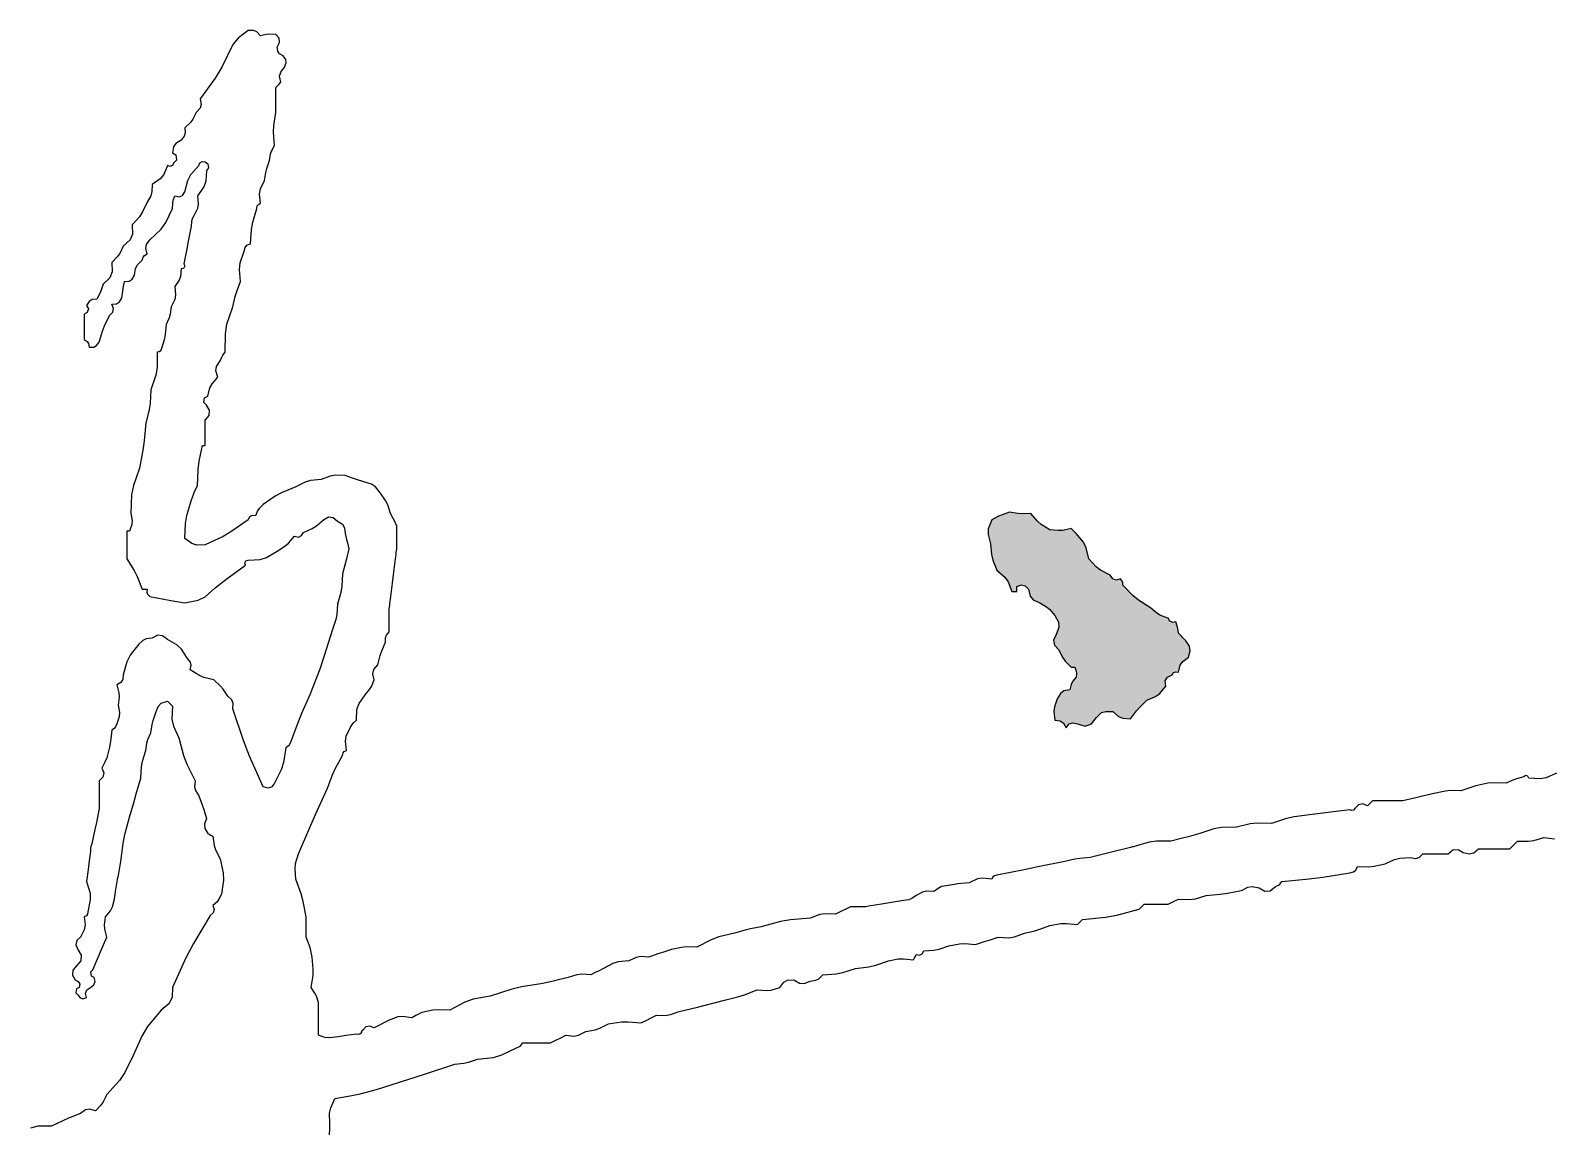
# Model space of a CAD drawing. Header units: millimetres. Extents: x 166235 to 642180, y -176646 to -48310.
# Drawn here: x 270737.4 to 271189.4, y -129066.5 to -128740.3 of the extents above; entities that cross this region are included whole.
import ezdxf

# ---------------------------------------------------------------- set-up
doc = ezdxf.new("R2010")
doc.units = ezdxf.units.MM
doc.header["$LTSCALE"] = 1000

# ---------------------------------------------------------------- blocks, each defined once
blk = doc.blocks.new('NJH')
h = blk.add_hatch(color=256)
h.dxf.hatch_style = 1
h.paths.add_polyline_path([(15.897937, 11.88227), (15.910479, 11.901274), (15.932667, 11.896162), (15.946853, 11.946903), (15.988235, 11.979515), (15.998142, 12.014691), (15.994365, 12.039241), (15.974343, 12.069813), (15.957673, 12.086484), (15.932667, 12.111489), (15.928962, 12.136836), (15.926154, 12.149474), (15.918775, 12.174003), (15.890252, 12.169053), (15.877099, 12.194842), (15.822945, 12.212941), (15.779854, 12.25041), (15.713199, 12.292771), (15.681763, 12.318491), (15.627042, 12.375438), (15.626078, 12.390369), (15.622749, 12.398691), (15.61315, 12.410168), (15.578154, 12.401355), (15.557582, 12.431006), (15.504615, 12.458026), (15.479453, 12.477268), (15.439499, 12.521305), (15.424932, 12.5817), (15.409615, 12.612335), (15.370039, 12.660225), (15.342255, 12.688009), (15.28375, 12.675468), (15.224172, 12.681063), (15.177545, 12.710514), (15.155761, 12.729393), (15.119982, 12.771362), (15.060579, 12.768688), (15.0019, 12.778308), (14.962047, 12.764071), (14.942449, 12.755672), (14.904655, 12.736632), (14.885521, 12.687353), (14.883854, 12.655672), (14.897709, 12.604657), (14.902819, 12.544898), (14.91007, 12.514441), (14.932439, 12.458791), (14.976153, 12.420953), (14.994778, 12.394569), (15.015792, 12.340708), (15.043576, 12.340708), (15.043576, 12.357379), (15.043576, 12.368492), (15.0794, 12.382104), (15.10609, 12.3546), (15.115393, 12.316223), (15.132829, 12.294912), (15.168604, 12.278194), (15.217158, 12.251722), (15.251956, 12.208734), (15.272118, 12.172153), (15.27403, 12.143476), (15.258903, 12.104543), (15.244917, 12.073772), (15.249585, 12.045763), (15.272795, 12.021191), (15.294513, 11.978608), (15.309018, 11.958302), (15.342255, 11.923947), (15.363093, 11.923947), (15.371656, 11.896799), (15.370039, 11.868378), (15.349241, 11.845305), (15.341289, 11.829401), (15.335309, 11.798918), (15.301882, 11.793187), (15.282675, 11.779742), (15.265849, 11.750296), (15.24989, 11.705495), (15.246831, 11.679495), (15.251956, 11.632213), (15.293378, 11.626624), (15.314471, 11.590537), (15.330482, 11.611475), (15.351613, 11.618519), (15.376985, 11.611375), (15.419375, 11.599842), (15.454184, 11.611445), (15.481175, 11.646105), (15.492289, 11.657219), (15.508959, 11.67389), (15.539841, 11.680733), (15.571474, 11.680836), (15.603151, 11.652774), (15.626551, 11.642745), (15.668718, 11.639159), (15.701596, 11.683437), (15.719861, 11.704512), (15.759016, 11.74335), (15.806781, 11.763086), (15.830027, 11.780132), (15.863207, 11.819756), (15.860876, 11.848266), (15.872499, 11.869188)])
for p, q in [((10.769772, 15.405294), (10.752632, 15.389582)), ((10.806499, 15.43169), (10.769772, 15.405294)), ((10.836391, 15.433098), (10.806499, 15.43169)), ((10.855286, 15.42554), (10.836391, 15.433098)), ((10.87596, 15.403906), (10.855286, 15.42554)), ((10.908831, 15.410134), (10.87596, 15.403906)), ((10.925863, 15.411553), (10.908831, 15.410134)), ((10.959312, 15.410852), (10.925863, 15.411553)), ((10.9776, 15.389752), (10.959312, 15.410852)), ((10.723147, 15.355284), (10.661854, 15.229844)), ((10.752632, 15.389582), (10.723147, 15.355284)), ((10.966258, 15.341392), (10.980006, 15.365695)), ((10.970021, 15.317789), (10.966258, 15.341392)), ((10.980006, 15.365695), (10.9776, 15.389752)), ((10.979882, 15.303984), (10.970021, 15.317789)), ((11.000988, 15.292769), (10.979882, 15.303984)), ((11.014805, 15.271744), (11.000988, 15.292769)), ((11.007934, 15.230255), (11.016799, 15.253801)), ((11.016799, 15.253801), (11.014805, 15.271744)), ((10.625159, 15.169156), (10.54255, 15.056605)), ((10.661854, 15.229844), (10.625159, 15.169156)), ((10.980749, 15.180679), (10.98644, 15.20344)), ((10.987096, 15.146903), (10.980749, 15.180679)), ((10.98644, 15.20344), (11.007934, 15.230255)), ((10.959312, 15.119119), (10.970426, 15.130232)), ((10.959312, 15.063551), (10.959312, 15.119119)), ((10.970426, 15.130232), (10.975983, 15.135789)), ((10.975983, 15.135789), (10.987096, 15.146903)), ((10.542048, 15.004488), (10.521712, 14.980198)), ((10.547739, 15.025354), (10.542048, 15.004488)), ((10.54255, 15.056605), (10.547739, 15.025354)), ((10.959312, 15.035766), (10.959312, 15.063551)), ((10.959312, 14.980198), (10.959312, 15.035766)), ((10.489293, 14.925677), (10.459198, 14.896846)), ((10.502461, 14.943235), (10.489293, 14.925677)), ((10.521712, 14.980198), (10.502461, 14.943235)), ((10.947656, 14.87174), (10.949075, 14.908635)), ((10.949075, 14.908635), (10.959312, 14.980198)), ((10.43836, 14.827386), (10.408913, 14.81056)), ((10.455056, 14.851106), (10.43836, 14.827386)), ((10.46008, 14.867852), (10.455056, 14.851106)), ((10.459198, 14.896846), (10.46008, 14.867852)), ((10.952366, 14.799602), (10.947656, 14.87174)), ((10.395469, 14.791353), (10.389738, 14.757925)), ((10.389738, 14.757925), (10.409155, 14.746757)), ((10.408913, 14.81056), (10.395469, 14.791353)), ((10.409155, 14.746757), (10.412755, 14.717962)), ((10.924582, 14.716249), (10.930588, 14.750877)), ((10.930588, 14.750877), (10.936395, 14.768296)), ((10.936395, 14.768296), (10.952366, 14.799602)), ((10.361954, 14.688465), (10.341802, 14.639044)), ((10.375885, 14.683006), (10.361954, 14.688465)), ((10.390361, 14.688797), (10.375885, 14.683006)), ((10.396684, 14.702357), (10.390361, 14.688797)), ((10.412755, 14.717962), (10.396684, 14.702357)), ((10.491995, 14.639103), (10.535604, 14.688465)), ((10.535604, 14.688465), (10.54184, 14.703418)), ((10.54184, 14.703418), (10.554207, 14.710838)), ((10.554207, 14.710838), (10.570335, 14.709303)), ((10.570335, 14.709303), (10.586024, 14.697479)), ((10.577281, 14.660681), (10.573304, 14.601942)), ((10.589032, 14.676425), (10.577281, 14.660681)), ((10.586024, 14.697479), (10.589032, 14.676425)), ((10.896798, 14.605113), (10.903898, 14.650382)), ((10.903898, 14.650382), (10.909543, 14.672965)), ((10.909543, 14.672965), (10.924582, 14.716249)), ((10.278601, 14.584275), (10.277105, 14.543848)), ((10.322393, 14.614784), (10.278601, 14.584275)), ((10.341802, 14.639044), (10.322393, 14.614784)), ((10.459198, 14.542599), (10.474946, 14.606555)), ((10.474946, 14.606555), (10.491995, 14.639103)), ((10.56218, 14.570159), (10.528658, 14.52176)), ((10.573304, 14.601942), (10.56218, 14.570159)), ((10.875421, 14.559138), (10.896798, 14.605113)), ((10.250817, 14.48703), (10.225394, 14.432565)), ((10.270904, 14.522145), (10.250817, 14.48703)), ((10.277105, 14.543848), (10.270904, 14.522145)), ((10.391972, 14.480546), (10.394828, 14.494828)), ((10.394828, 14.494828), (10.40363, 14.52176)), ((10.40363, 14.52176), (10.42665, 14.515963)), ((10.42665, 14.515963), (10.445666, 14.523094)), ((10.445666, 14.523094), (10.459198, 14.542599)), ((10.528658, 14.52176), (10.532508, 14.476695)), ((10.870649, 14.530507), (10.875421, 14.559138)), ((10.87596, 14.480084), (10.870649, 14.530507)), ((10.207962, 14.406417), (10.167465, 14.362002)), ((10.225394, 14.432565), (10.207962, 14.406417)), ((10.354091, 14.374485), (10.389738, 14.4523)), ((10.389738, 14.4523), (10.391972, 14.480546)), ((10.50782, 14.410624), (10.497385, 14.390227)), ((10.527734, 14.451234), (10.50782, 14.410624)), ((10.532508, 14.476695), (10.527734, 14.451234)), ((10.833182, 14.376381), (10.855122, 14.4523)), ((10.855122, 14.4523), (10.857657, 14.465959)), ((10.857657, 14.465959), (10.863557, 14.473826)), ((10.863557, 14.473826), (10.87596, 14.480084)), ((10.167465, 14.362002), (10.169566, 14.310965)), ((10.264709, 14.27865), (10.3272, 14.337137)), ((10.3272, 14.337137), (10.354091, 14.374485)), ((10.493928, 14.355056), (10.477258, 14.271704)), ((10.49432, 14.377964), (10.493928, 14.355056)), ((10.497385, 14.390227), (10.49432, 14.377964)), ((10.820392, 14.257811), (10.826084, 14.336632)), ((10.826084, 14.336632), (10.833182, 14.376381)), ((10.118843, 14.243919), (10.099437, 14.204508)), ((10.156272, 14.278679), (10.118843, 14.243919)), ((10.169566, 14.310965), (10.156272, 14.278679)), ((10.242707, 14.232229), (10.246563, 14.253437)), ((10.250817, 14.202243), (10.242707, 14.232229)), ((10.246563, 14.253437), (10.264709, 14.27865)), ((10.477258, 14.271704), (10.468923, 14.230027)), ((10.785661, 14.216135), (10.79079, 14.237221)), ((10.79079, 14.237221), (10.800577, 14.248964)), ((10.800577, 14.248964), (10.820392, 14.257811)), ((10.086387, 14.185658), (10.056329, 14.153621)), ((10.056329, 14.153621), (10.05843, 14.102584)), ((10.099437, 14.204508), (10.086387, 14.185658)), ((10.197046, 14.140789), (10.223033, 14.167513)), ((10.223033, 14.167513), (10.229222, 14.184193)), ((10.229222, 14.184193), (10.235903, 14.192544)), ((10.235903, 14.192544), (10.250817, 14.202243)), ((10.468923, 14.230027), (10.452252, 14.146675)), ((10.759184, 14.116394), (10.763712, 14.15262)), ((10.763712, 14.15262), (10.785661, 14.216135)), ((10.045136, 14.070299), (10.007706, 14.035539)), ((10.05843, 14.102584), (10.045136, 14.070299)), ((10.167799, 14.061728), (10.181357, 14.084161)), ((10.181357, 14.084161), (10.187144, 14.120985)), ((10.187144, 14.120985), (10.197046, 14.140789)), ((10.434172, 14.0778), (10.42642, 14.056094)), ((10.43836, 14.118891), (10.434172, 14.0778)), ((10.450555, 14.121275), (10.43836, 14.118891)), ((10.457662, 14.135489), (10.450555, 14.121275)), ((10.452252, 14.146675), (10.457662, 14.135489)), ((10.764823, 14.049431), (10.759184, 14.116394)), ((9.989849, 13.984122), (9.972976, 13.952186)), ((9.996911, 14.00107), (9.989849, 13.984122)), ((10.007706, 14.035539), (9.996911, 14.00107)), ((10.111897, 13.959132), (10.116311, 13.995409)), ((10.116311, 13.995409), (10.119095, 14.013505)), ((10.119095, 14.013505), (10.125789, 14.049431)), ((10.125789, 14.049431), (10.151894, 14.051788)), ((10.151894, 14.051788), (10.167799, 14.061728)), ((10.42642, 14.056094), (10.40363, 14.021647)), ((10.40363, 14.021647), (10.40748, 13.976581)), ((10.736549, 13.966956), (10.744941, 13.994929)), ((10.744941, 13.994929), (10.764823, 14.049431)), ((9.930966, 13.939889), (9.917408, 13.917456)), ((9.917408, 13.917456), (9.926853, 13.89957)), ((9.926853, 13.89957), (9.920985, 13.879031)), ((9.946871, 13.949829), (9.930966, 13.939889)), ((9.972976, 13.952186), (9.946871, 13.949829)), ((10.056329, 13.924402), (10.082434, 13.92676)), ((10.065426, 13.900457), (10.056329, 13.924402)), ((10.06082, 13.879727), (10.065426, 13.900457)), ((10.082434, 13.92676), (10.098338, 13.9367)), ((10.098338, 13.9367), (10.111897, 13.959132)), ((10.382792, 13.91051), (10.378283, 13.870308)), ((10.402706, 13.95112), (10.382792, 13.91051)), ((10.40748, 13.976581), (10.402706, 13.95112)), ((10.690365, 13.814553), (10.723147, 13.91051)), ((10.723147, 13.91051), (10.736549, 13.966956)), ((9.920985, 13.879031), (9.903516, 13.868834)), ((9.903516, 13.868834), (9.903516, 13.813266)), ((9.903516, 13.813266), (9.903516, 13.785482)), ((10.015925, 13.805359), (10.042437, 13.861888)), ((10.042437, 13.861888), (10.06082, 13.879727)), ((10.355008, 13.813266), (10.350539, 13.756774)), ((10.372418, 13.849782), (10.355008, 13.813266)), ((10.378283, 13.870308), (10.372418, 13.849782)), ((10.681582, 13.761856), (10.690365, 13.814553)), ((9.903516, 13.785482), (9.903516, 13.729913)), ((9.903516, 13.729913), (9.920628, 13.719493)), ((9.986868, 13.716021), (10.004688, 13.775862)), ((10.004688, 13.775862), (10.015925, 13.805359)), ((10.350539, 13.756774), (10.344827, 13.728211)), ((10.681471, 13.660453), (10.681582, 13.761856)), ((9.920628, 13.719493), (9.928263, 13.708041)), ((9.928263, 13.708041), (9.9313, 13.688237)), ((9.9313, 13.688237), (9.956149, 13.687913)), ((9.956149, 13.687913), (9.972219, 13.695948)), ((9.972219, 13.695948), (9.986868, 13.716021)), ((10.306386, 13.660453), (10.305083, 13.575961)), ((10.316313, 13.661793), (10.306386, 13.660453)), ((10.322168, 13.665697), (10.316313, 13.661793)), ((10.327224, 13.674345), (10.322168, 13.665697)), ((10.344827, 13.728211), (10.327224, 13.674345)), ((10.667552, 13.642902), (10.681471, 13.660453)), ((10.305083, 13.575961), (10.297826, 13.53242)), ((10.629586, 13.556622), (10.633403, 13.581433)), ((10.633403, 13.581433), (10.653687, 13.611831)), ((10.653687, 13.611831), (10.661741, 13.632733)), ((10.661741, 13.632733), (10.667552, 13.642902)), ((10.297826, 13.53242), (10.271655, 13.452072)), ((10.595962, 13.463094), (10.608338, 13.486299)), ((10.608338, 13.486299), (10.639795, 13.521533)), ((10.639795, 13.521533), (10.629586, 13.556622)), ((10.271655, 13.452072), (10.266999, 13.379132)), ((10.563376, 13.3826), (10.566992, 13.407911)), ((10.566992, 13.407911), (10.584227, 13.417342)), ((10.584227, 13.417342), (10.595962, 13.463094)), ((10.261355, 13.342442), (10.243871, 13.271476)), ((10.266999, 13.379132), (10.261355, 13.342442)), ((10.577281, 13.36872), (10.563376, 13.3826)), ((10.570335, 13.285368), (10.592126, 13.310754)), ((10.59457, 13.340077), (10.577281, 13.36872)), ((10.592126, 13.310754), (10.59457, 13.340077)), ((10.243871, 13.271476), (10.234507, 13.170928)), ((10.570335, 13.2298), (10.570335, 13.285368)), ((10.570335, 13.202015), (10.570335, 13.2298)), ((10.234507, 13.170928), (10.227533, 13.120713)), ((10.537315, 13.058911), (10.556442, 13.146447)), ((10.556442, 13.146447), (10.561999, 13.146447)), ((10.561999, 13.146447), (10.564778, 13.146447)), ((10.564778, 13.146447), (10.570335, 13.146447)), ((10.570335, 13.146447), (10.570335, 13.202015)), ((10.227533, 13.120713), (10.209141, 13.021419)), ((10.531667, 13.013725), (10.537315, 13.058911)), ((10.209141, 13.021419), (10.174788, 12.925488)), ((10.528658, 12.924174), (10.531667, 13.013725)), ((11.259496, 12.977439), (11.209369, 12.958904)), ((11.287945, 12.981931), (11.259496, 12.977439)), ((11.341344, 12.979743), (11.287945, 12.981931)), ((11.38302, 12.965851), (11.341344, 12.979743)), ((10.174788, 12.925488), (10.164616, 12.873175)), ((10.505329, 12.875095), (10.51235, 12.891946)), ((10.51235, 12.891946), (10.528658, 12.924174)), ((11.070448, 12.917228), (10.994057, 12.887299)), ((11.121737, 12.944343), (11.070448, 12.917228)), ((11.151625, 12.953309), (11.121737, 12.944343)), ((11.209369, 12.958904), (11.151625, 12.953309)), ((11.403858, 12.958904), (11.38302, 12.965851)), ((11.445534, 12.945012), (11.403858, 12.958904)), ((11.487493, 12.932001), (11.445534, 12.945012)), ((11.508883, 12.917192), (11.487493, 12.932001)), ((11.535832, 12.882498), (11.508883, 12.917192)), ((10.164616, 12.873175), (10.160519, 12.771362)), ((10.47007, 12.759758), (10.493928, 12.840822)), ((10.493928, 12.840822), (10.505329, 12.875095)), ((10.889852, 12.819984), (10.868294, 12.799045)), ((10.956889, 12.867285), (10.889852, 12.819984)), ((10.994057, 12.887299), (10.956889, 12.867285)), ((11.564453, 12.841864), (11.535832, 12.882498)), ((11.576066, 12.818639), (11.564453, 12.841864)), ((11.5914, 12.771362), (11.576066, 12.818639)), ((10.160519, 12.771362), (10.168178, 12.733124)), ((10.168178, 12.733124), (10.166589, 12.710878)), ((10.462921, 12.716861), (10.47007, 12.759758)), ((10.806499, 12.736632), (10.717341, 12.672894)), ((10.814967, 12.753235), (10.806499, 12.736632)), ((10.829812, 12.760657), (10.814967, 12.753235)), ((10.848176, 12.75747), (10.829812, 12.760657)), ((10.859213, 12.785423), (10.848176, 12.75747)), ((10.868294, 12.799045), (10.859213, 12.785423)), ((11.182949, 12.703119), (11.223261, 12.736632)), ((11.223261, 12.736632), (11.249727, 12.752166)), ((11.249727, 12.752166), (11.276436, 12.749738)), ((11.276436, 12.749738), (11.299667, 12.729686)), ((11.299667, 12.729686), (11.326595, 12.711664)), ((11.606135, 12.744015), (11.5914, 12.771362)), ((11.613094, 12.730097), (11.606135, 12.744015)), ((11.626131, 12.701902), (11.613094, 12.730097)), ((14.904655, 12.736632), (14.885521, 12.687353)), ((14.942449, 12.755672), (14.904655, 12.736632)), ((14.962047, 12.764071), (14.942449, 12.755672)), ((15.0019, 12.778308), (14.962047, 12.764071)), ((15.048591, 12.770653), (15.0019, 12.778308)), ((15.072715, 12.769234), (15.048591, 12.770653)), ((15.119982, 12.771362), (15.072715, 12.769234)), ((15.155761, 12.729393), (15.119982, 12.771362)), ((15.177545, 12.710514), (15.155761, 12.729393)), ((10.145238, 12.674117), (10.139681, 12.674117)), ((10.139681, 12.674117), (10.139681, 12.612992)), ((10.148016, 12.674117), (10.145238, 12.674117)), ((10.153573, 12.674117), (10.148016, 12.674117)), ((10.166589, 12.710878), (10.153573, 12.674117)), ((10.459198, 12.632441), (10.462921, 12.716861)), ((10.669362, 12.644671), (10.570335, 12.597711)), ((10.717341, 12.672894), (10.669362, 12.644671)), ((11.029525, 12.60799), (11.063502, 12.646333)), ((11.063502, 12.646333), (11.084102, 12.641495)), ((11.084102, 12.641495), (11.101422, 12.648918)), ((11.101422, 12.648918), (11.112125, 12.667171)), ((11.112125, 12.667171), (11.159913, 12.688722)), ((11.159913, 12.688722), (11.182949, 12.703119)), ((11.326595, 12.711664), (11.338114, 12.692466)), ((11.338114, 12.692466), (11.341344, 12.660225)), ((11.341344, 12.660225), (11.349679, 12.626884)), ((11.626131, 12.65189), (11.626131, 12.701902)), ((11.626131, 12.626884), (11.626131, 12.65189)), ((14.885521, 12.687353), (14.883854, 12.655672)), ((14.883854, 12.655672), (14.897709, 12.604657)), ((15.224172, 12.681063), (15.177545, 12.710514)), ((15.27128, 12.676639), (15.224172, 12.681063)), ((15.295991, 12.678092), (15.27128, 12.676639)), ((15.342255, 12.688009), (15.295991, 12.678092)), ((15.353368, 12.676896), (15.342255, 12.688009)), ((15.358925, 12.671339), (15.353368, 12.676896)), ((15.370039, 12.660225), (15.358925, 12.671339)), ((15.409615, 12.612335), (15.370039, 12.660225)), ((10.139681, 12.612992), (10.139681, 12.58243)), ((10.139681, 12.58243), (10.139681, 12.521305)), ((10.496954, 12.605171), (10.459198, 12.632441)), ((10.523769, 12.596792), (10.496954, 12.605171)), ((10.570335, 12.597711), (10.523769, 12.596792)), ((10.909259, 12.528153), (10.966258, 12.562981)), ((10.966258, 12.562981), (11.009346, 12.590695)), ((11.009346, 12.590695), (11.029525, 12.60799)), ((11.362182, 12.576873), (11.34829, 12.521305)), ((11.349679, 12.626884), (11.353846, 12.610214)), ((11.353846, 12.610214), (11.362182, 12.576873)), ((11.623352, 12.554646), (11.626131, 12.576873)), ((11.626131, 12.576873), (11.626131, 12.626884)), ((14.897709, 12.604657), (14.902819, 12.544898)), ((15.424932, 12.5817), (15.409615, 12.612335)), ((15.439499, 12.521305), (15.424932, 12.5817)), ((10.139681, 12.521305), (10.17875, 12.457809)), ((10.725473, 12.437172), (10.792607, 12.486575)), ((10.788905, 12.498436), (10.794789, 12.510204)), ((10.792607, 12.486575), (10.788905, 12.498436)), ((10.794789, 12.510204), (10.806499, 12.514359)), ((10.806499, 12.514359), (10.873237, 12.51719)), ((10.873237, 12.51719), (10.909259, 12.528153)), ((11.341344, 12.493521), (11.327451, 12.437952)), ((11.34829, 12.521305), (11.341344, 12.493521)), ((11.608071, 12.432396), (11.619185, 12.521305)), ((11.619185, 12.521305), (11.621963, 12.543532)), ((11.621963, 12.543532), (11.623352, 12.554646)), ((14.902819, 12.544898), (14.91007, 12.514441)), ((14.91007, 12.514441), (14.932439, 12.458791)), ((15.479453, 12.477268), (15.439499, 12.521305)), ((15.504615, 12.458026), (15.479453, 12.477268)), ((10.17875, 12.457809), (10.195678, 12.423953)), ((10.195678, 12.423953), (10.223033, 12.3546)), ((10.625903, 12.361546), (10.692127, 12.412162)), ((10.692127, 12.412162), (10.725473, 12.437172)), ((11.327451, 12.437952), (11.323409, 12.370472)), ((11.602514, 12.387941), (11.608071, 12.432396)), ((14.932439, 12.458791), (14.976153, 12.420953)), ((14.976153, 12.420953), (14.994778, 12.394569)), ((14.994778, 12.394569), (15.015792, 12.340708)), ((15.557582, 12.431006), (15.504615, 12.458026)), ((15.571114, 12.411502), (15.557582, 12.431006)), ((15.59013, 12.404371), (15.571114, 12.411502)), ((15.61315, 12.410168), (15.59013, 12.404371)), ((15.622749, 12.398691), (15.61315, 12.410168)), ((15.626078, 12.390369), (15.622749, 12.398691)), ((15.627042, 12.375438), (15.626078, 12.390369)), ((10.223033, 12.3546), (10.234147, 12.3546)), ((10.234147, 12.3546), (10.239704, 12.3546)), ((10.239704, 12.3546), (10.250817, 12.3546)), ((10.250817, 12.3546), (10.248834, 12.33714)), ((10.248834, 12.33714), (10.252647, 12.325702)), ((10.252647, 12.325702), (10.264709, 12.312924)), ((10.264709, 12.312924), (10.34248, 12.298891)), ((10.532336, 12.292647), (10.570457, 12.311707)), ((10.570457, 12.311707), (10.625903, 12.361546)), ((11.317729, 12.336392), (11.299667, 12.271248)), ((11.323409, 12.370472), (11.317729, 12.336392)), ((11.5914, 12.299032), (11.602514, 12.387941)), ((15.015792, 12.340708), (15.026905, 12.340708)), ((15.026905, 12.340708), (15.032462, 12.340708)), ((15.032462, 12.340708), (15.043576, 12.340708)), ((15.043576, 12.368492), (15.067521, 12.37759)), ((15.043576, 12.357379), (15.043576, 12.368492)), ((15.043576, 12.351822), (15.043576, 12.357379)), ((15.043576, 12.340708), (15.043576, 12.351822)), ((15.067521, 12.37759), (15.088251, 12.372983)), ((15.088251, 12.372983), (15.10609, 12.3546)), ((15.10609, 12.3546), (15.115393, 12.316223)), ((15.115393, 12.316223), (15.132829, 12.294912)), ((15.681763, 12.318491), (15.627042, 12.375438)), ((15.713199, 12.292771), (15.681763, 12.318491)), ((10.34248, 12.298891), (10.381378, 12.291945)), ((10.381378, 12.291945), (10.459198, 12.278194)), ((10.459198, 12.278194), (10.532336, 12.292647)), ((11.299667, 12.271248), (11.295199, 12.214756)), ((11.584454, 12.243464), (11.587233, 12.265691)), ((11.584454, 12.193452), (11.584454, 12.243464)), ((11.587233, 12.265691), (11.588622, 12.276805)), ((11.588622, 12.276805), (11.5914, 12.299032)), ((15.132829, 12.294912), (15.168604, 12.278194)), ((15.168604, 12.278194), (15.206709, 12.257419)), ((15.206709, 12.257419), (15.22465, 12.242467)), ((15.22465, 12.242467), (15.251956, 12.208734)), ((15.779854, 12.25041), (15.713199, 12.292771)), ((15.813662, 12.221013), (15.779854, 12.25041)), ((11.289486, 12.186193), (11.271883, 12.132327)), ((11.295199, 12.214756), (11.289486, 12.186193)), ((11.584454, 12.168447), (11.584454, 12.193452)), ((11.584454, 12.118435), (11.584454, 12.168447)), ((15.251956, 12.208734), (15.272118, 12.172153)), ((15.27403, 12.143476), (15.258903, 12.104543)), ((15.272118, 12.172153), (15.27403, 12.143476)), ((15.834609, 12.209043), (15.813662, 12.221013)), ((15.877099, 12.194842), (15.834609, 12.209043)), ((15.885567, 12.178238), (15.877099, 12.194842)), ((15.900412, 12.170816), (15.885567, 12.178238)), ((15.918775, 12.174003), (15.900412, 12.170816)), ((15.926154, 12.149474), (15.918775, 12.174003)), ((15.928962, 12.136836), (15.926154, 12.149474)), ((10.227103, 12.071484), (10.202195, 12.048975)), ((10.245265, 12.079739), (10.227103, 12.071484)), ((10.278601, 12.083705), (10.245265, 12.079739)), ((10.307965, 12.09974), (10.278601, 12.083705)), ((10.335649, 12.097433), (10.307965, 12.09974)), ((10.361954, 12.076759), (10.335649, 12.097433)), ((10.415024, 12.046815), (10.361954, 12.076759)), ((11.271883, 12.132327), (11.226561, 11.986311)), ((11.543868, 12.013989), (11.563616, 12.062867)), ((11.563616, 12.062867), (11.564783, 12.086577)), ((11.564783, 12.086577), (11.569744, 12.099804)), ((11.569744, 12.099804), (11.584454, 12.118435)), ((15.258903, 12.104543), (15.244917, 12.073772)), ((15.244917, 12.073772), (15.249585, 12.045763)), ((15.932667, 12.111489), (15.928962, 12.136836)), ((15.949338, 12.094819), (15.932667, 12.111489)), ((15.957673, 12.086484), (15.949338, 12.094819)), ((15.974343, 12.069813), (15.957673, 12.086484)), ((15.994365, 12.039241), (15.974343, 12.069813)), ((10.156467, 11.990093), (10.138511, 11.954182)), ((10.202195, 12.048975), (10.156467, 11.990093)), ((10.439788, 12.023599), (10.415024, 12.046815)), ((10.47309, 11.972569), (10.439788, 12.023599)), ((10.489264, 11.952705), (10.47309, 11.972569)), ((11.226561, 11.986311), (11.201504, 11.913922)), ((11.52194, 11.937839), (11.535469, 11.98879)), ((11.535469, 11.98879), (11.543868, 12.013989)), ((15.249585, 12.045763), (15.272795, 12.021191)), ((15.272795, 12.021191), (15.294513, 11.978608)), ((15.294513, 11.978608), (15.309018, 11.958302)), ((15.956763, 11.954713), (15.988235, 11.979515)), ((15.988235, 11.979515), (15.998142, 12.014691)), ((15.998142, 12.014691), (15.994365, 12.039241)), ((10.138511, 11.954182), (10.118843, 11.88227)), ((10.486982, 11.910054), (10.493221, 11.934899)), ((10.535448, 11.879528), (10.486982, 11.910054)), ((10.493221, 11.934899), (10.489264, 11.952705)), ((11.201504, 11.913922), (11.146855, 11.771134)), ((11.494755, 11.888262), (11.500446, 11.911023)), ((11.501102, 11.854486), (11.494755, 11.888262)), ((11.500446, 11.911023), (11.52194, 11.937839)), ((15.309018, 11.958302), (15.342255, 11.923947)), ((15.342255, 11.923947), (15.35059, 11.923947)), ((15.35059, 11.923947), (15.354758, 11.923947)), ((15.354758, 11.923947), (15.363093, 11.923947)), ((15.363093, 11.923947), (15.369831, 11.902584)), ((15.369831, 11.902584), (15.371311, 11.890742)), ((15.371311, 11.890742), (15.370039, 11.868378)), ((15.897937, 11.88227), (15.906179, 11.894758)), ((15.906179, 11.894758), (15.918087, 11.899521)), ((15.918087, 11.899521), (15.932667, 11.896162)), ((15.932667, 11.896162), (15.943456, 11.934753)), ((15.943456, 11.934753), (15.956763, 11.954713)), ((10.106642, 11.840099), (10.084113, 11.826702)), ((10.084113, 11.826702), (10.094902, 11.783487)), ((10.116673, 11.856149), (10.106642, 11.840099)), ((10.118843, 11.88227), (10.116673, 11.856149)), ((10.563252, 11.867821), (10.535448, 11.879528)), ((10.618957, 11.854486), (10.563252, 11.867821)), ((10.653671, 11.822337), (10.618957, 11.854486)), ((10.669403, 11.803745), (10.653671, 11.822337)), ((10.695363, 11.764188), (10.669403, 11.803745)), ((11.476747, 11.80115), (11.486919, 11.818588)), ((11.486919, 11.818588), (11.501102, 11.854486)), ((15.341289, 11.829401), (15.335309, 11.798918)), ((15.349241, 11.845305), (15.341289, 11.829401)), ((15.370039, 11.868378), (15.349241, 11.845305)), ((15.830027, 11.780132), (15.863207, 11.819756)), ((15.860876, 11.848266), (15.872499, 11.869188)), ((15.863207, 11.819756), (15.860876, 11.848266)), ((15.872499, 11.869188), (15.897937, 11.88227)), ((10.096384, 11.759788), (10.091059, 11.715566)), ((10.094902, 11.783487), (10.096384, 11.759788)), ((10.310705, 11.70741), (10.328433, 11.725138)), ((10.328433, 11.725138), (10.361954, 11.736404)), ((10.361954, 11.736404), (10.373067, 11.72529)), ((10.373067, 11.72529), (10.378624, 11.719733)), ((10.378624, 11.719733), (10.389738, 11.70862)), ((10.717469, 11.744019), (10.695363, 11.764188)), ((10.725246, 11.724578), (10.717469, 11.744019)), ((10.723147, 11.694728), (10.725246, 11.724578)), ((11.146855, 11.771134), (11.10202, 11.66967)), ((11.406984, 11.691004), (11.418262, 11.723225)), ((11.418262, 11.723225), (11.45248, 11.771134)), ((11.45248, 11.771134), (11.476747, 11.80115)), ((15.265849, 11.750296), (15.24989, 11.705495)), ((15.282675, 11.779742), (15.265849, 11.750296)), ((15.301882, 11.793187), (15.282675, 11.779742)), ((15.335309, 11.798918), (15.301882, 11.793187)), ((15.719861, 11.704512), (15.759016, 11.74335)), ((15.759016, 11.74335), (15.806781, 11.763086)), ((15.806781, 11.763086), (15.830027, 11.780132)), ((10.096108, 11.651385), (10.084113, 11.611375)), ((10.091059, 11.715566), (10.097637, 11.674318)), ((10.097637, 11.674318), (10.096108, 11.651385)), ((10.284401, 11.630605), (10.29944, 11.67389)), ((10.29944, 11.67389), (10.310705, 11.70741)), ((10.389738, 11.70862), (10.387647, 11.637815)), ((10.387647, 11.637815), (10.395305, 11.599523)), ((10.782027, 11.519646), (10.723147, 11.694728)), ((11.10202, 11.66967), (11.081142, 11.618172)), ((11.403858, 11.632213), (11.406984, 11.691004)), ((15.24989, 11.705495), (15.246831, 11.679495)), ((15.246831, 11.679495), (15.251956, 11.632213)), ((15.454184, 11.611445), (15.481175, 11.646105)), ((15.481175, 11.646105), (15.492289, 11.657219)), ((15.492289, 11.657219), (15.497846, 11.662776)), ((15.497846, 11.662776), (15.508959, 11.67389)), ((15.508959, 11.67389), (15.533523, 11.679333)), ((15.533523, 11.679333), (15.546314, 11.680754)), ((15.546314, 11.680754), (15.571474, 11.680836)), ((15.571474, 11.680836), (15.603151, 11.652774)), ((15.603151, 11.652774), (15.626551, 11.642745)), ((15.626551, 11.642745), (15.668718, 11.639159)), ((15.668718, 11.639159), (15.701596, 11.683437)), ((15.701596, 11.683437), (15.719861, 11.704512)), ((10.056329, 11.576645), (10.048037, 11.515074)), ((10.070425, 11.587498), (10.056329, 11.576645)), ((10.076619, 11.59524), (10.070425, 11.587498)), ((10.084113, 11.611375), (10.076619, 11.59524)), ((10.254245, 11.526237), (10.271655, 11.562753)), ((10.271655, 11.562753), (10.278755, 11.608023)), ((10.278755, 11.608023), (10.284401, 11.630605)), ((10.395305, 11.599523), (10.424468, 11.534969)), ((11.081142, 11.618172), (11.042664, 11.514131)), ((11.347751, 11.544563), (11.369128, 11.590537)), ((11.369128, 11.590537), (11.380913, 11.608758)), ((11.380913, 11.608758), (11.388061, 11.617335)), ((11.388061, 11.617335), (11.403858, 11.632213)), ((15.251956, 11.632213), (15.28174, 11.628194)), ((15.28174, 11.628194), (15.299305, 11.616483)), ((15.299305, 11.616483), (15.314471, 11.590537)), ((15.314471, 11.590537), (15.330482, 11.611475)), ((15.330482, 11.611475), (15.351613, 11.618519)), ((15.351613, 11.618519), (15.376985, 11.611375)), ((15.376985, 11.611375), (15.419375, 11.599842)), ((15.419375, 11.599842), (15.454184, 11.611445)), ((10.042457, 11.484382), (10.028544, 11.423833)), ((10.048037, 11.515074), (10.042457, 11.484382)), ((10.243871, 11.465509), (10.24838, 11.505711)), ((10.24838, 11.505711), (10.254245, 11.526237)), ((10.424468, 11.534969), (10.450488, 11.437238)), ((10.815502, 11.433168), (10.782027, 11.519646)), ((11.01488, 11.479401), (11.001851, 11.398731)), ((11.028977, 11.490253), (11.01488, 11.479401)), ((11.035171, 11.497996), (11.028977, 11.490253)), ((11.042664, 11.514131), (11.035171, 11.497996)), ((11.342979, 11.515931), (11.347751, 11.544563)), ((11.34829, 11.465509), (11.342979, 11.515931)), ((10.011874, 11.390492), (10.00076, 11.368264)), ((10.017431, 11.401605), (10.011874, 11.390492)), ((10.028544, 11.423833), (10.017431, 11.401605)), ((10.219804, 11.374712), (10.22552, 11.406154)), ((10.22552, 11.406154), (10.243871, 11.465509)), ((10.450488, 11.437238), (10.468946, 11.388965)), ((10.468946, 11.388965), (10.514766, 11.298804)), ((10.889852, 11.264074), (10.815502, 11.433168)), ((11.001851, 11.398731), (10.98878, 11.358066)), ((11.288907, 11.368123), (11.327451, 11.437725)), ((11.327451, 11.437725), (11.329986, 11.451383)), ((11.329986, 11.451383), (11.335887, 11.459251)), ((11.335887, 11.459251), (11.34829, 11.465509)), ((10.00699, 11.318753), (9.986868, 11.298804)), ((10.00076, 11.368264), (10.011661, 11.342111)), ((10.011661, 11.342111), (10.00699, 11.318753)), ((10.190891, 11.226621), (10.216087, 11.312696)), ((10.216087, 11.312696), (10.219804, 11.374712)), ((10.98878, 11.358066), (10.952366, 11.284912)), ((11.244099, 11.257128), (11.272057, 11.331616)), ((11.272057, 11.331616), (11.288907, 11.368123)), ((17.77616, 11.30217), (17.738634, 11.284912)), ((17.79591, 11.309224), (17.77616, 11.30217)), ((17.835878, 11.319642), (17.79591, 11.309224)), ((17.844767, 11.326869), (17.835878, 11.319642)), ((17.85922, 11.323255), (17.844767, 11.326869)), ((17.863662, 11.312696), (17.85922, 11.323255)), ((17.925677, 11.308962), (17.863662, 11.312696)), ((17.959744, 11.315156), (17.925677, 11.308962)), ((18.016475, 11.34048), (17.959744, 11.315156)), ((9.986868, 11.298804), (9.986868, 11.237679)), ((9.986868, 11.237679), (9.986868, 11.207117)), ((10.178388, 11.183555), (10.190891, 11.226621)), ((10.514766, 11.298804), (10.51231, 11.264525)), ((10.51231, 11.264525), (10.517305, 11.244542)), ((10.517305, 11.244542), (10.535604, 11.215452)), ((10.915224, 11.256931), (10.889852, 11.264074)), ((10.936354, 11.263974), (10.915224, 11.256931)), ((10.952366, 11.284912), (10.936354, 11.263974)), ((11.179017, 11.113178), (11.244099, 11.257128)), ((17.349657, 11.229344), (17.277325, 11.21308)), ((17.404165, 11.241491), (17.349657, 11.229344)), ((17.432743, 11.244349), (17.404165, 11.241491)), ((17.488577, 11.243236), (17.432743, 11.244349)), ((17.521918, 11.25435), (17.488577, 11.243236)), ((17.538588, 11.259906), (17.521918, 11.25435)), ((17.571929, 11.27102), (17.538588, 11.259906)), ((17.637448, 11.28461), (17.571929, 11.27102)), ((17.67177, 11.28747), (17.637448, 11.28461)), ((17.738634, 11.284912), (17.67177, 11.28747)), ((9.986868, 11.145992), (9.970958, 11.068037)), ((9.986868, 11.207117), (9.986868, 11.145992)), ((10.153573, 11.097369), (10.178388, 11.183555)), ((10.535604, 11.215452), (10.553838, 11.165989)), ((10.553838, 11.165989), (10.562189, 11.140934)), ((10.562189, 11.140934), (10.577281, 11.090423)), ((16.877327, 11.139046), (16.788418, 11.127932)), ((16.887921, 11.134687), (16.877327, 11.139046)), ((16.897814, 11.13716), (16.887921, 11.134687)), ((16.905111, 11.145992), (16.897814, 11.13716)), ((16.92506, 11.166113), (16.905111, 11.145992)), ((16.948418, 11.170785), (16.92506, 11.166113)), ((16.974571, 11.159884), (16.948418, 11.170785)), ((16.985685, 11.170997), (16.974571, 11.159884)), ((16.991242, 11.176554), (16.985685, 11.170997)), ((17.002355, 11.187668), (16.991242, 11.176554)), ((17.069037, 11.187668), (17.002355, 11.187668)), ((17.102378, 11.187668), (17.069037, 11.187668)), ((17.16906, 11.187668), (17.102378, 11.187668)), ((17.241204, 11.204744), (17.16906, 11.187668)), ((17.277325, 11.21308), (17.241204, 11.204744)), ((9.970958, 11.068037), (9.962621, 11.029132)), ((10.128342, 11.001462), (10.153573, 11.097369)), ((10.577281, 11.090423), (10.565889, 11.058966)), ((10.565889, 11.058966), (10.567786, 11.036209)), ((11.147061, 11.040929), (11.179017, 11.113178)), ((16.328143, 11.060561), (16.252184, 11.041801)), ((16.368464, 11.064881), (16.328143, 11.060561)), ((16.446673, 11.062639), (16.368464, 11.064881)), ((16.527894, 11.089641), (16.446673, 11.062639)), ((16.570271, 11.099529), (16.527894, 11.089641)), ((16.655054, 11.111261), (16.570271, 11.099529)), ((16.743963, 11.122375), (16.655054, 11.111261)), ((16.788418, 11.127932), (16.743963, 11.122375)), ((9.962621, 11.029132), (9.945192, 10.951503)), ((10.118548, 10.952492), (10.128342, 11.001462)), ((10.567786, 11.036209), (10.584227, 11.007071)), ((10.584227, 11.007071), (10.59534, 11.001514)), ((10.59534, 11.001514), (10.600897, 10.998736)), ((10.600897, 10.998736), (10.612011, 10.993179)), ((10.612011, 10.993179), (10.620211, 10.941104)), ((11.084341, 10.895935), (11.147061, 11.040929)), ((15.812408, 10.966032), (15.771763, 10.960225)), ((15.890991, 10.965395), (15.812408, 10.966032)), ((15.955039, 10.981499), (15.890991, 10.965395)), ((15.986996, 10.989836), (15.955039, 10.981499)), ((16.05075, 11.007071), (15.986996, 10.989836)), ((16.128369, 11.032768), (16.05075, 11.007071)), ((16.170441, 11.040022), (16.128369, 11.032768)), ((16.252184, 11.041801), (16.170441, 11.040022)), ((17.860085, 10.964852), (17.890588, 10.969209)), ((17.890588, 10.969209), (17.947015, 10.986233)), ((17.947015, 10.986233), (18.00492, 10.97855)), ((9.938246, 10.909827), (9.929911, 10.843145)), ((9.938265, 10.926727), (9.938246, 10.909827)), ((9.939728, 10.93551), (9.938265, 10.926727)), ((9.945192, 10.951503), (9.939728, 10.93551)), ((10.104951, 10.854258), (10.118548, 10.952492)), ((10.620211, 10.941104), (10.629002, 10.914731)), ((10.629002, 10.914731), (10.653687, 10.86815)), ((11.068957, 10.84225), (11.084341, 10.895935)), ((15.535354, 10.897324), (15.446445, 10.875097)), ((15.579809, 10.908437), (15.535354, 10.897324)), ((15.668718, 10.930665), (15.579809, 10.908437)), ((15.679832, 10.933443), (15.668718, 10.930665)), ((15.685389, 10.934832), (15.679832, 10.933443)), ((15.696502, 10.937611), (15.685389, 10.934832)), ((15.771763, 10.960225), (15.696502, 10.937611)), ((17.258741, 10.876413), (17.280196, 10.895935)), ((17.280196, 10.895935), (17.335764, 10.895935)), ((17.335764, 10.895935), (17.363549, 10.895935)), ((17.363549, 10.895935), (17.419117, 10.895935)), ((17.419117, 10.895935), (17.444503, 10.917726)), ((17.444503, 10.917726), (17.473826, 10.92017)), ((17.473826, 10.92017), (17.502469, 10.902881)), ((17.502469, 10.902881), (17.535964, 10.895189)), ((17.535964, 10.895189), (17.559886, 10.901169)), ((17.559886, 10.901169), (17.585821, 10.923719)), ((17.585821, 10.923719), (17.655282, 10.923719)), ((17.655282, 10.923719), (17.690012, 10.923719)), ((17.690012, 10.923719), (17.759472, 10.923719)), ((17.759472, 10.923719), (17.776143, 10.940389)), ((17.776143, 10.940389), (17.784478, 10.948724)), ((17.784478, 10.948724), (17.801148, 10.965395)), ((17.801148, 10.965395), (17.860085, 10.964852)), ((9.925743, 10.809804), (9.917408, 10.743122)), ((9.929911, 10.843145), (9.925743, 10.809804)), ((10.093837, 10.787577), (10.104951, 10.854258)), ((10.653687, 10.86815), (10.669185, 10.791864)), ((11.066, 10.812682), (11.068957, 10.84225)), ((11.070448, 10.757014), (11.066, 10.812682)), ((15.082528, 10.808144), (14.932439, 10.777852)), ((15.157546, 10.823426), (15.082528, 10.808144)), ((15.307525, 10.854258), (15.157546, 10.823426)), ((15.36248, 10.865972), (15.307525, 10.854258)), ((15.390472, 10.870171), (15.36248, 10.865972)), ((15.446445, 10.875097), (15.390472, 10.870171)), ((16.898412, 10.796873), (16.910156, 10.80666)), ((16.910156, 10.80666), (16.919003, 10.826474)), ((16.919003, 10.826474), (16.980352, 10.824613)), ((16.980352, 10.824613), (17.011808, 10.827473)), ((17.011808, 10.827473), (17.071815, 10.840366)), ((17.071815, 10.840366), (17.123674, 10.864687)), ((17.123674, 10.864687), (17.153533, 10.872151)), ((17.153533, 10.872151), (17.210736, 10.875097)), ((17.210736, 10.875097), (17.239394, 10.870609)), ((17.239394, 10.870609), (17.258741, 10.876413)), ((9.917408, 10.743122), (9.936085, 10.679049)), ((10.077167, 10.687554), (10.08828, 10.754236)), ((10.08828, 10.754236), (10.093837, 10.787577)), ((10.67065, 10.75086), (10.660633, 10.673662)), ((10.669185, 10.791864), (10.67065, 10.75086)), ((11.099013, 10.675616), (11.070448, 10.757014)), ((14.626814, 10.715338), (14.610144, 10.704224)), ((14.687639, 10.725635), (14.626814, 10.715338)), ((14.718265, 10.729811), (14.687639, 10.725635)), ((14.779627, 10.736176), (14.718265, 10.729811)), ((14.825601, 10.757553), (14.779627, 10.736176)), ((14.854233, 10.762325), (14.825601, 10.757553)), ((14.904655, 10.757014), (14.854233, 10.762325)), ((14.910913, 10.769417), (14.904655, 10.757014)), ((14.91878, 10.775317), (14.910913, 10.769417)), ((14.932439, 10.777852), (14.91878, 10.775317)), ((16.31524, 10.711815), (16.338504, 10.715138)), ((16.338504, 10.715138), (16.377213, 10.708392)), ((16.43926, 10.692662), (16.467511, 10.715338)), ((16.467511, 10.715338), (16.483646, 10.722831)), ((16.483646, 10.722831), (16.491389, 10.729025)), ((16.491389, 10.729025), (16.502241, 10.743122)), ((16.502241, 10.743122), (16.652813, 10.757841)), ((16.652813, 10.757841), (16.727979, 10.767585)), ((16.727979, 10.767585), (16.877327, 10.791744)), ((16.877327, 10.791744), (16.898412, 10.796873)), ((9.937636, 10.641822), (9.924354, 10.576417)), ((9.936085, 10.679049), (9.937636, 10.641822)), ((10.059916, 10.603627), (10.070221, 10.645878)), ((10.070221, 10.645878), (10.072999, 10.662548)), ((10.072999, 10.662548), (10.074388, 10.670883)), ((10.074388, 10.670883), (10.077167, 10.687554)), ((10.635889, 10.631965), (10.612011, 10.611148)), ((10.646334, 10.645394), (10.635889, 10.631965)), ((10.660633, 10.673662), (10.646334, 10.645394)), ((11.110258, 10.633447), (11.099013, 10.675616)), ((11.126017, 10.548633), (11.110258, 10.633447)), ((14.418433, 10.638932), (14.351751, 10.627818)), ((14.448118, 10.642713), (14.418433, 10.638932)), ((14.46379, 10.648982), (14.448118, 10.642713)), ((14.487894, 10.666716), (14.46379, 10.648982)), ((14.523381, 10.684693), (14.487894, 10.666716)), ((14.545401, 10.689411), (14.523381, 10.684693)), ((14.585138, 10.687554), (14.545401, 10.689411)), ((14.601808, 10.698667), (14.585138, 10.687554)), ((14.610144, 10.704224), (14.601808, 10.698667)), ((15.899326, 10.629207), (15.91044, 10.634764)), ((15.91044, 10.634764), (15.932667, 10.645878)), ((15.932667, 10.645878), (15.994335, 10.644199)), ((15.994335, 10.644199), (16.026513, 10.648587)), ((16.026513, 10.648587), (16.08548, 10.666716)), ((16.08548, 10.666716), (16.163802, 10.673144)), ((16.163802, 10.673144), (16.202979, 10.678741)), ((16.202979, 10.678741), (16.279968, 10.6945)), ((16.279968, 10.6945), (16.31524, 10.711815)), ((16.377213, 10.708392), (16.4086, 10.690304)), ((16.4086, 10.690304), (16.43926, 10.692662)), ((9.915919, 10.554891), (9.903516, 10.548633)), ((9.903516, 10.548633), (9.909283, 10.503773)), ((9.921819, 10.562759), (9.915919, 10.554891)), ((9.924354, 10.576417), (9.921819, 10.562759)), ((10.016273, 10.504411), (10.021598, 10.548633)), ((10.021598, 10.548633), (10.049216, 10.582227)), ((10.049216, 10.582227), (10.059916, 10.603627)), ((10.598119, 10.555579), (10.505487, 10.402452)), ((10.615219, 10.570828), (10.598119, 10.555579)), ((10.612011, 10.611148), (10.619923, 10.589646)), ((10.619923, 10.589646), (10.615219, 10.570828)), ((11.126017, 10.504179), (11.126017, 10.548633)), ((13.957068, 10.561342), (13.904427, 10.541687)), ((13.987258, 10.565871), (13.957068, 10.561342)), ((14.043348, 10.562525), (13.987258, 10.565871)), ((14.076689, 10.579196), (14.043348, 10.562525)), ((14.093359, 10.587531), (14.076689, 10.579196)), ((14.1267, 10.604201), (14.093359, 10.587531)), ((14.160041, 10.604201), (14.1267, 10.604201)), ((14.176712, 10.604201), (14.160041, 10.604201)), ((14.210052, 10.604201), (14.176712, 10.604201)), ((14.226723, 10.60698), (14.210052, 10.604201)), ((14.235058, 10.608369), (14.226723, 10.60698)), ((14.251729, 10.611148), (14.235058, 10.608369)), ((14.318411, 10.622261), (14.251729, 10.611148)), ((14.351751, 10.627818), (14.318411, 10.622261)), ((15.531136, 10.547296), (15.594389, 10.558541)), ((15.594389, 10.558541), (15.71734, 10.590309)), ((15.71734, 10.590309), (15.728454, 10.601423)), ((15.728454, 10.601423), (15.734011, 10.60698)), ((15.734011, 10.60698), (15.745124, 10.618094)), ((15.745124, 10.618094), (15.797914, 10.618094)), ((15.797914, 10.618094), (15.824309, 10.618094)), ((15.824309, 10.618094), (15.877099, 10.618094)), ((15.877099, 10.618094), (15.899326, 10.629207)), ((9.904305, 10.477221), (9.882678, 10.437497)), ((9.909283, 10.503773), (9.904305, 10.477221)), ((10.017755, 10.480712), (10.016273, 10.504411)), ((10.028544, 10.437497), (10.017755, 10.480712)), ((11.126017, 10.481951), (11.126017, 10.504179)), ((11.126017, 10.437497), (11.126017, 10.481951)), ((13.545032, 10.475839), (13.487666, 10.458335)), ((13.574433, 10.48284), (13.545032, 10.475839)), ((13.633532, 10.493065), (13.574433, 10.48284)), ((13.739742, 10.522035), (13.633532, 10.493065)), ((13.794773, 10.531912), (13.739742, 10.522035)), ((13.904427, 10.541687), (13.794773, 10.531912)), ((15.085252, 10.458335), (15.141698, 10.471737)), ((15.141698, 10.471737), (15.169671, 10.480128)), ((15.169671, 10.480128), (15.224172, 10.500011)), ((15.224172, 10.500011), (15.284363, 10.511013)), ((15.284363, 10.511013), (15.316044, 10.512453)), ((15.316044, 10.512453), (15.376985, 10.506957)), ((15.376985, 10.506957), (15.388099, 10.518071)), ((15.388099, 10.518071), (15.393655, 10.523628)), ((15.393655, 10.523628), (15.404769, 10.534741)), ((15.404769, 10.534741), (15.531136, 10.547296)), ((9.862416, 10.41769), (9.857701, 10.394113)), ((9.857701, 10.394113), (9.868786, 10.368037)), ((9.882678, 10.437497), (9.862416, 10.41769)), ((9.99762, 10.365412), (10.028544, 10.437497)), ((10.505487, 10.402452), (10.463516, 10.322706)), ((11.143782, 10.394444), (11.126017, 10.437497)), ((11.150837, 10.371869), (11.143782, 10.394444)), ((13.194873, 10.380184), (13.140364, 10.368037)), ((13.223451, 10.383042), (13.194873, 10.380184)), ((13.279285, 10.381929), (13.223451, 10.383042)), ((13.358292, 10.42242), (13.279285, 10.381929)), ((13.40121, 10.438157), (13.358292, 10.42242)), ((13.487666, 10.458335), (13.40121, 10.438157)), ((14.614625, 10.371272), (14.66849, 10.388875)), ((14.66849, 10.388875), (14.725905, 10.399625)), ((14.725905, 10.399625), (14.75618, 10.401067)), ((14.75618, 10.401067), (14.814357, 10.395821)), ((14.814357, 10.395821), (14.864368, 10.412491)), ((14.864368, 10.412491), (14.889374, 10.420826)), ((14.889374, 10.420826), (14.939385, 10.437497)), ((14.939385, 10.437497), (14.998192, 10.433551)), ((14.998192, 10.433551), (15.029902, 10.438081)), ((15.029902, 10.438081), (15.085252, 10.458335)), ((9.884515, 10.30599), (9.86184, 10.277738)), ((9.868786, 10.368037), (9.886874, 10.33665)), ((9.886874, 10.33665), (9.884515, 10.30599)), ((9.952138, 10.2569), (9.982338, 10.329291)), ((9.982338, 10.329291), (9.99762, 10.365412)), ((10.463516, 10.322706), (10.389738, 10.159656)), ((11.160747, 10.32636), (11.150837, 10.371869)), ((11.166077, 10.259834), (11.160747, 10.32636)), ((12.846455, 10.299927), (12.816568, 10.290961)), ((12.904199, 10.305522), (12.846455, 10.299927)), ((12.944809, 10.325436), (12.904199, 10.305522)), ((12.970271, 10.33021), (12.944809, 10.325436)), ((13.015336, 10.32636), (12.970271, 10.33021)), ((13.064805, 10.344578), (13.015336, 10.32636)), ((13.089859, 10.35293), (13.064805, 10.344578)), ((13.140364, 10.368037), (13.089859, 10.35293)), ((14.264956, 10.281463), (14.335081, 10.305522)), ((14.335081, 10.305522), (14.389611, 10.316567)), ((14.389611, 10.316567), (14.418641, 10.318018)), ((14.418641, 10.318018), (14.474001, 10.312468)), ((14.474001, 10.312468), (14.479558, 10.323582)), ((14.479558, 10.323582), (14.482337, 10.329139)), ((14.482337, 10.329139), (14.487894, 10.340252)), ((14.487894, 10.340252), (14.506257, 10.337065)), ((14.506257, 10.337065), (14.521102, 10.344487)), ((14.521102, 10.344487), (14.52957, 10.361091)), ((14.52957, 10.361091), (14.586062, 10.365559)), ((14.586062, 10.365559), (14.614625, 10.371272)), ((9.841593, 10.254677), (9.839137, 10.227667)), ((9.839137, 10.227667), (9.854894, 10.201332)), ((9.86184, 10.277738), (9.841593, 10.254677)), ((9.939612, 10.245555), (9.952138, 10.2569)), ((9.943555, 10.221893), (9.939612, 10.245555)), ((9.959084, 10.215224), (9.943555, 10.221893)), ((9.964882, 10.192204), (9.959084, 10.215224)), ((11.153801, 10.159656), (11.164647, 10.225508)), ((11.164647, 10.225508), (11.166077, 10.259834)), ((12.57079, 10.215224), (12.515094, 10.201856)), ((12.618985, 10.229692), (12.57079, 10.215224)), ((12.645624, 10.232651), (12.618985, 10.229692)), ((12.695819, 10.229116), (12.645624, 10.232651)), ((12.723603, 10.243008), (12.695819, 10.229116)), ((12.737495, 10.249954), (12.723603, 10.243008)), ((12.765279, 10.263846), (12.737495, 10.249954)), ((12.816568, 10.290961), (12.765279, 10.263846)), ((13.951709, 10.207366), (13.973888, 10.229116)), ((13.973888, 10.229116), (14.047197, 10.235207)), ((14.047197, 10.235207), (14.084144, 10.242312)), ((14.084144, 10.242312), (14.154484, 10.263846)), ((14.154484, 10.263846), (14.228061, 10.272949)), ((14.228061, 10.272949), (14.264956, 10.281463)), ((9.854894, 10.201332), (9.871497, 10.192864)), ((9.86083, 10.151684), (9.857275, 10.130354)), ((9.857275, 10.130354), (9.868786, 10.11798)), ((9.875732, 10.159656), (9.86083, 10.151684)), ((9.871497, 10.192864), (9.87892, 10.178019)), ((9.87892, 10.178019), (9.875732, 10.159656)), ((9.911611, 10.127108), (9.918742, 10.146124)), ((9.918742, 10.146124), (9.938246, 10.159656)), ((9.938246, 10.159656), (9.95775, 10.173188)), ((9.95775, 10.173188), (9.964882, 10.192204)), ((10.389738, 10.159656), (10.388225, 10.103762)), ((11.17479, 10.12885), (11.153801, 10.159656)), ((12.253876, 10.149146), (12.140137, 10.111034)), ((12.313159, 10.163261), (12.253876, 10.149146)), ((12.43187, 10.180494), (12.313159, 10.163261)), ((12.487305, 10.194908), (12.43187, 10.180494)), ((12.515094, 10.201856), (12.487305, 10.194908)), ((13.541961, 10.11913), (13.612694, 10.145764)), ((13.612694, 10.145764), (13.662889, 10.142228)), ((13.662889, 10.142228), (13.689528, 10.145188)), ((13.689528, 10.145188), (13.737723, 10.159656)), ((13.737723, 10.159656), (13.758165, 10.187835)), ((13.758165, 10.187835), (13.779369, 10.199401)), ((13.779369, 10.199401), (13.814129, 10.201332)), ((13.814129, 10.201332), (13.845078, 10.182504)), ((13.845078, 10.182504), (13.870963, 10.180512)), ((13.870963, 10.180512), (13.904427, 10.194386)), ((13.904427, 10.194386), (13.935134, 10.199079)), ((13.935134, 10.199079), (13.951709, 10.207366)), ((9.868786, 10.11798), (9.881458, 10.102214)), ((9.881458, 10.102214), (9.89832, 10.097397)), ((9.89832, 10.097397), (9.917408, 10.104088)), ((9.917408, 10.104088), (9.911611, 10.127108)), ((10.371031, 10.069374), (10.327224, 10.034627)), ((10.388225, 10.103762), (10.371031, 10.069374)), ((11.183426, 10.111578), (11.17479, 10.12885)), ((11.195477, 10.076303), (11.183426, 10.111578)), ((11.195477, 10.004065), (11.195477, 10.076303)), ((12.000638, 10.079206), (11.917864, 10.034627)), ((12.047448, 10.095296), (12.000638, 10.079206)), ((12.140137, 10.111034), (12.047448, 10.095296)), ((13.182041, 10.027681), (13.282305, 10.051699)), ((13.282305, 10.051699), (13.332326, 10.064204)), ((13.332326, 10.064204), (13.432098, 10.090196)), ((13.432098, 10.090196), (13.505568, 10.107932)), ((13.505568, 10.107932), (13.541961, 10.11913)), ((10.327224, 10.034627), (10.253258, 9.943688)), ((11.195477, 9.967945), (11.195477, 10.004065)), ((11.195477, 9.895707), (11.195477, 9.967945)), ((11.551114, 9.962389), (11.534443, 9.954053)), ((11.584454, 9.979059), (11.551114, 9.962389)), ((11.63144, 9.997069), (11.584454, 9.979059)), ((11.65969, 10.000207), (11.63144, 9.997069)), ((11.709483, 9.992951), (11.65969, 10.000207)), ((11.73171, 10.004065), (11.709483, 9.992951)), ((11.742824, 10.009622), (11.73171, 10.004065)), ((11.765051, 10.020735), (11.742824, 10.009622)), ((11.825059, 10.033629), (11.765051, 10.020735)), ((11.856515, 10.036488), (11.825059, 10.033629)), ((11.917864, 10.034627), (11.856515, 10.036488)), ((12.793063, 9.958221), (12.864468, 9.969513)), ((12.864468, 9.969513), (12.901599, 9.970942)), ((12.901599, 9.970942), (12.97366, 9.965167)), ((12.97366, 9.965167), (13.007001, 9.981837)), ((13.007001, 9.981837), (13.023671, 9.990173)), ((13.023671, 9.990173), (13.057012, 10.006843)), ((13.057012, 10.006843), (13.107689, 10.005276)), ((13.107689, 10.005276), (13.134611, 10.009763)), ((13.134611, 10.009763), (13.182041, 10.027681)), ((10.221595, 9.891876), (10.174411, 9.78457)), ((10.253258, 9.943688), (10.221595, 9.891876)), ((11.219493, 9.886796), (11.195477, 9.895707)), ((11.232462, 9.883914), (11.219493, 9.886796)), ((11.257991, 9.881815), (11.232462, 9.883914)), ((11.316338, 9.89015), (11.257991, 9.881815)), ((11.345511, 9.894318), (11.316338, 9.89015)), ((11.403858, 9.902653), (11.345511, 9.894318)), ((11.415008, 9.900025), (11.403858, 9.902653)), ((11.42304, 9.902033), (11.415008, 9.900025)), ((11.431642, 9.909599), (11.42304, 9.902033)), ((11.433157, 9.920473), (11.430797, 9.915754)), ((11.430797, 9.915754), (11.431642, 9.909599)), ((11.438588, 9.923491), (11.433157, 9.920473)), ((11.456427, 9.941874), (11.438588, 9.923491)), ((11.477157, 9.946481), (11.456427, 9.941874)), ((11.501102, 9.937383), (11.477157, 9.946481)), ((11.534443, 9.954053), (11.501102, 9.937383)), ((12.506887, 9.870701), (12.523557, 9.879036)), ((12.523557, 9.879036), (12.556898, 9.895707)), ((12.556898, 9.895707), (12.601963, 9.891857)), ((12.601963, 9.891857), (12.627425, 9.896631)), ((12.627425, 9.896631), (12.668035, 9.916545)), ((12.668035, 9.916545), (12.719829, 9.926361)), ((12.719829, 9.926361), (12.745737, 9.934997)), ((12.745737, 9.934997), (12.793063, 9.958221)), ((12.205095, 9.787547), (12.286003, 9.826246)), ((12.286003, 9.826246), (12.302138, 9.83374)), ((12.302138, 9.83374), (12.309881, 9.839934)), ((12.309881, 9.839934), (12.320733, 9.854031)), ((12.320733, 9.854031), (12.381858, 9.854031)), ((12.381858, 9.854031), (12.412421, 9.854031)), ((12.412421, 9.854031), (12.473546, 9.854031)), ((12.473546, 9.854031), (12.506887, 9.870701)), ((10.174411, 9.78457), (10.128115, 9.691406)), ((11.773607, 9.679699), (11.945648, 9.735948)), ((11.945648, 9.735948), (11.99655, 9.741744)), ((11.99655, 9.741744), (12.02211, 9.747424)), ((12.02211, 9.747424), (12.070676, 9.763732)), ((12.070676, 9.763732), (12.15973, 9.774376)), ((12.15973, 9.774376), (12.205095, 9.787547)), ((10.097892, 9.646792), (10.028544, 9.569244)), ((10.128115, 9.691406), (10.097892, 9.646792)), ((11.514994, 9.597028), (11.687474, 9.651915)), ((11.687474, 9.651915), (11.773607, 9.679699)), ((10.028544, 9.569244), (10.009138, 9.529832)), ((11.262445, 9.496762), (11.285775, 9.548405)), ((11.285775, 9.548405), (11.378244, 9.563714)), ((11.378244, 9.563714), (11.424273, 9.573478)), ((11.424273, 9.573478), (11.514994, 9.597028)), ((9.882678, 9.465053), (9.817944, 9.439263)), ((9.910377, 9.484424), (9.882678, 9.465053)), ((9.933546, 9.488286), (9.910377, 9.484424)), ((9.96603, 9.478945), (9.933546, 9.488286)), ((9.996089, 9.510982), (9.96603, 9.478945)), ((10.009138, 9.529832), (9.996089, 9.510982)), ((11.256318, 9.466129), (11.262445, 9.496762)), ((11.257991, 9.409485), (11.256318, 9.466129)), ((9.648111, 9.394922), (9.607355, 9.383949)), ((9.722919, 9.395593), (9.648111, 9.394922)), ((9.785931, 9.425344), (9.722919, 9.395593)), ((9.817944, 9.439263), (9.785931, 9.425344)), ((11.255342, 9.320572), (11.257991, 9.409485))]:
    blk.add_line(p, q)
blk = doc.blocks.new('签名')
at = {"xscale": 54, "yscale": 54, "zscale": 54}
blk.add_blockref('NJH', (-149558.5, 148071.67), dxfattribs=at)

msp = doc.modelspace()

# ---------------------------------------------------------------- block references
at = {"color": 1}
msp.add_blockref('签名', (419777.07, -277645.33), dxfattribs=at)

doc.saveas('drawing.dxf')
